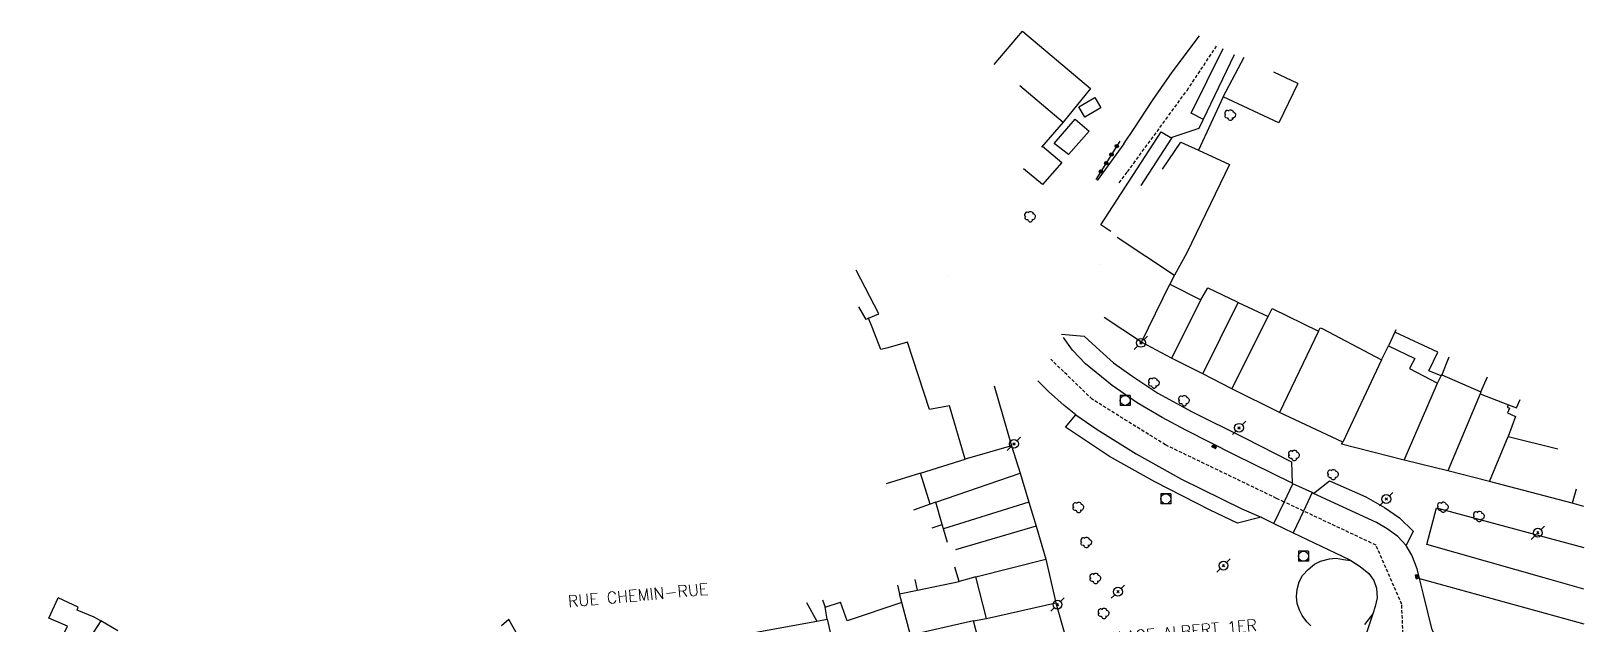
# Model space of a CAD drawing. Header units: millimetres. Extents: x 267000 to 268000, y 124999 to 126000.
# Drawn here: x 267766.9 to 268000, y 125176.2 to 125265.3 of the extents above; entities that cross this region are included whole.
import ezdxf
from ezdxf.enums import TextEntityAlignment as Align

# ---------------------------------------------------------------- set-up
doc = ezdxf.new("R2010")
doc.units = ezdxf.units.MM
doc.linetypes.add('DASHED', pattern=[0.75, 0.5, -0.25])
doc.layers.get('0').update_dxf_attribs({"linetype": 'CONTINUOUS'})
for name, color, linetype in [('W0001', 6, 'DASHED'), ('W0006', 2, 'CONTINUOUS'), ('W0008', 7, 'CONTINUOUS'), ('W0014', 7, 'CONTINUOUS'), ('W0020', 2, 'CONTINUOUS'), ('W0101', 7, 'CONTINUOUS'), ('W0104', 1, 'CONTINUOUS'), ('W0300', 7, 'CONTINUOUS'), ('W0323', 7, 'CONTINUOUS'), ('W0333', 7, 'CONTINUOUS'), ('W0401', 7, 'CONTINUOUS'), ('W0420', 7, 'CONTINUOUS'), ('W0473', 7, 'CONTINUOUS'), ('W0989', 7, 'CONTINUOUS'), ('W1102', 7, 'CONTINUOUS')]:
    doc.layers.add(name, color=color, linetype=linetype)
doc.styles.get("Standard").update_dxf_attribs({"font": 'romans.shx', "width": 0.85})

# ---------------------------------------------------------------- blocks, each defined once
blk = doc.blocks.new('T473')
for p, q in [((-0.166667, 0.166667), (0.166667, -0.166667)), ((-0.166667, -0.166667), (0.166667, 0.166667)), ((0.500001, 0.500001), (1.000002, 1.000002)), ((-1.000002, -1.000002), (-0.500001, -0.500001))]:
    blk.add_line(p, q)
blk.add_ellipse((0, 0), major_axis=(0.471405, 0.471405), ratio=1, start_param=5.4977871438, end_param=11.780972451)
blk = doc.blocks.new('T300')
for p, q in [((-0.8, 0.51), (-0.86, 0.34)), ((-0.86, 0.34), (-0.86, 0.17)), ((-0.86, 0.17), (-0.74, 0.06)), ((-0.69, 0.63), (-0.8, 0.51)), ((-0.8, -0.06), (-0.74, 0.06)), ((-0.74, 0.06), (-0.69, 0.11)), ((-0.57, 0.69), (-0.69, 0.63)), ((-0.46, 0.69), (-0.57, 0.69)), ((-0.29, 0.63), (-0.46, 0.69)), ((-0.29, 0.63), (-0.17, 0.74)), ((-0.23, 0.57), (-0.29, 0.63)), ((-0.17, 0.74), (-0.06, 0.8)), ((-0.06, 0.8), (0.06, 0.8)), ((0.06, 0.8), (0.23, 0.74)), ((0.23, 0.74), (0.34, 0.63)), ((0.34, 0.63), (0.4, 0.51)), ((0.46, 0.46), (0.34, 0.46)), ((0.4, 0.51), (0.4, 0.46)), ((0.57, 0.4), (0.46, 0.46)), ((0.57, 0.4), (0.69, 0.29)), ((0.69, 0.29), (0.74, 0.17)), ((0.74, 0.06), (0.69, -0.17)), ((0.74, 0.17), (0.74, 0.06)), ((-0.8, -0.17), (-0.8, -0.06)), ((-0.8, -0.23), (-0.8, -0.17)), ((-0.74, -0.34), (-0.8, -0.23)), ((-0.69, -0.4), (-0.74, -0.34)), ((-0.51, -0.46), (-0.69, -0.4)), ((-0.4, -0.46), (-0.51, -0.46)), ((-0.4, -0.46), (-0.34, -0.46)), ((-0.34, -0.46), (-0.34, -0.4)), ((-0.34, -0.51), (-0.34, -0.46)), ((-0.29, -0.63), (-0.34, -0.51)), ((-0.17, -0.74), (-0.29, -0.63)), ((-0.06, -0.8), (-0.17, -0.74)), ((0.06, -0.8), (-0.06, -0.8)), ((0.17, -0.74), (0.06, -0.8)), ((0.23, -0.69), (0.17, -0.74)), ((0.29, -0.46), (0.23, -0.46)), ((0.29, -0.63), (0.23, -0.69)), ((0.46, -0.4), (0.29, -0.46)), ((0.34, -0.51), (0.29, -0.63)), ((0.34, -0.51), (0.34, -0.46)), ((0.57, -0.34), (0.46, -0.4)), ((0.63, -0.29), (0.57, -0.34)), ((0.69, -0.17), (0.63, -0.29))]:
    blk.add_line(p, q)
blk = doc.blocks.new('T401')
for p, q in [((-0.3, 0.3), (0, 0.3)), ((-0.3, -0.25), (-0.3, 0.3)), ((-0.3, 0.15), (0, 0.15)), ((-0.3, 0), (0, 0)), ((0, 0.3), (0, -0.25)), ((-0.3, -0.15), (0, -0.15)), ((-0.3, -0.25), (-0.3, -0.3)), ((-0.3, -0.3), (0, -0.3)), ((0, -0.3), (0, -0.25))]:
    blk.add_line(p, q)
blk = doc.blocks.new('T420')
for p, q in [((0.75, 0.75), (-0.75, 0.75)), ((-0.75, 0.75), (-0.75, -0.75)), ((0.75, 0.75), (0.75, -0.75)), ((0.75, -0.75), (-0.75, -0.75))]:
    blk.add_line(p, q)
blk.add_ellipse((0, 0), major_axis=(-0.53, 0.53), ratio=1, start_param=3.926991, end_param=10.210176)
blk = doc.blocks.new('t323o')
at = {"color": 0, "linetype": 'Continuous'}
for radius in [0.25, 0.15]:
    blk.add_circle((0, 0), radius, dxfattribs=at)

msp = doc.modelspace()

# ---------------------------------------------------------------- linework, layer by layer
at = {"layer": 'W0001'}
for points in [[(267930.23, 125242.47), (267931.49, 125244.15), (267940.43, 125256.38), (267944.88, 125263.07)], [(267973.02, 125171), (267973.02, 125171.02), (267972.64, 125179.15), (267968.79, 125188.05), (267957.89, 125193.18), (267955, 125194.53), (267953.85, 125195.07), (267937.19, 125203.11), (267926.18, 125209.97), (267919.96, 125215.99)]]:
    msp.add_lwpolyline(points, dxfattribs=at)
at = {"layer": 'W0006'}
for points in [[(267942.88, 125252.02), (267941.03, 125252.93), (267945.83, 125262.69)], [(267929, 125235.16), (267927.48, 125236.19), (267936.54, 125250.15), (267938.12, 125249.21)], [(267921.55, 125219.73), (267924.99, 125219.47), (267927.31, 125217.29), (267929.39, 125215.45), (267932.14, 125213.48), (267936.04, 125210.88), (267941.2, 125208.09), (267948.97, 125204.22), (267956.11, 125200.57), (267956.18, 125197.34)], [(267951.54, 125192.24), (267948.01, 125191.37), (267943.91, 125193.31), (267935.59, 125197.54), (267928.77, 125201.39), (267922.16, 125205.79), (267923.74, 125207.61)], [(267959.42, 125195.83), (267961.79, 125197.72), (267967.25, 125195.32), (267970.06, 125193.71), (267972.31, 125192.17), (267974.36, 125190.16), (267973.31, 125187.98)], [(268000, 125181.45), (267994.03, 125183.12), (267976.41, 125188.15), (267977.89, 125193.67), (268000, 125187.71)], [(267975.32, 125183.02), (268000, 125176.24)]]:
    msp.add_lwpolyline(points, dxfattribs=at)
at = {"layer": 'W0008'}
for points in [[(267930.92, 125248.35), (267932.47, 125250.67), (267935.23, 125254.83), (267938.17, 125259.11), (267942.3, 125264.57)], [(267956.18, 125197.34), (267947.52, 125201.61), (267940.25, 125205.32), (267936.68, 125207.25), (267932.94, 125209.45), (267929.17, 125212.02), (267925.2, 125215.31), (267923.25, 125217.32), (267921.88, 125219.24)], [(267923.74, 125207.61), (267926.95, 125205.41), (267932.77, 125201.76), (267939.58, 125197.95), (267948.67, 125193.52), (267951.54, 125192.24)], [(267973.31, 125187.98), (267972.08, 125189.33), (267970.46, 125190.51), (267968.84, 125191.43), (267959.42, 125195.83)], [(267979.93, 125171), (267979.91, 125171.02), (267978.9, 125172.46), (267978.3, 125173.3), (267977.24, 125175.31), (267975.91, 125180.62), (267975.32, 125183.02)]]:
    msp.add_lwpolyline(points, dxfattribs=at)
at = {"layer": 'W0014'}
for points in [[(267933.53, 125242.1), (267938.12, 125249.21), (267938.2, 125249.34), (267942.22, 125250.71), (267947.54, 125261.76)], [(267945.82, 125255.38), (267942.14, 125247.37)], [(267930.92, 125248.35), (267926.94, 125242.84)], [(267923.74, 125207.61), (267921.95, 125209.03), (267919.64, 125211.13), (267918.04, 125212.73)], [(267959.42, 125195.83), (267959.19, 125195.94), (267956.32, 125197.27), (267956.18, 125197.34)], [(267951.54, 125192.24), (267953.46, 125191.32), (267956.36, 125189.92), (267964.77, 125185.88), (267965.01, 125185.73), (267966.42, 125184.86), (267967.71, 125183.8), (267968.44, 125182.72), (267968.84, 125181.6), (267968.94, 125180.14), (267968.68, 125178.82), (267968.32, 125177.73), (267966.32, 125171.71), (267966.09, 125171.02), (267966.08, 125171)], [(267975.32, 125183.02), (267974.97, 125184.48), (267974.17, 125186.53), (267973.31, 125187.98)]]:
    msp.add_lwpolyline(points, dxfattribs=at)
at = {"layer": 'W0020'}
for points in [[(267953.46, 125191.32), (267955, 125194.53), (267956.32, 125197.27)], [(267959.19, 125195.94), (267957.89, 125193.18), (267956.36, 125189.92)]]:
    msp.add_lwpolyline(points, dxfattribs=at)
at = {"layer": 'W0101'}
for points in [[(267945.82, 125255.38), (267948.99, 125261.37)], [(267915.3, 125257.11), (267921.83, 125251.61), (267918.57, 125247.85), (267918.57, 125247.85), (267918.57, 125247.85)], [(267957.07, 125257.4), (267954.21, 125251.5), (267945.82, 125255.38)], [(267929.95, 125234.31), (267938.56, 125228.61), (267937.84, 125227.26)], [(267898.47, 125218.53), (267895.49, 125217.68), (267894.46, 125217.42), (267893.13, 125220.79), (267892.58, 125222.13), (267894.13, 125222.79), (267890.76, 125229.38)], [(267937.84, 125227.26), (267942.51, 125224.93)], [(267942.51, 125224.93), (267943.52, 125226.7), (267947.95, 125224.59), (267948.1, 125224.51), (267952.58, 125222.38)], [(267952.58, 125222.38), (267953.18, 125223.62), (267960.15, 125220.18)], [(267933.58, 125218.54), (267928, 125222.25)], [(267960.15, 125220.18), (267960.42, 125220.7), (267960.68, 125220.6), (267969.63, 125215.88)], [(267907.12, 125200.97), (267904.77, 125208.96), (267901.78, 125208.43), (267898.47, 125218.53)], [(267938.11, 125216.15), (267933.58, 125218.54)], [(267969.63, 125215.88), (267970.68, 125218.01), (267974.6, 125216.09), (267973.79, 125214.59), (267978.01, 125212.4)], [(267947.12, 125211.54), (267942.77, 125213.77), (267938.11, 125216.15)], [(267911.48, 125211.97), (267914.09, 125202.98)], [(267978.01, 125212.4), (267978.55, 125213.47), (267978.66, 125213.65), (267984.52, 125211.1), (267984.43, 125210.77)], [(267979.56, 125199.19), (267973.02, 125200.84), (267963.6, 125203.21), (267963.8, 125203.54), (267954.31, 125207.98), (267947.12, 125211.54)], [(267984.43, 125210.77), (267988.66, 125209.14), (267988.49, 125208.78), (267988.85, 125208.65), (267988.54, 125207.93), (267989.75, 125207.38), (267988.63, 125204.37)], [(267914.09, 125202.98), (267915.35, 125198.84), (267916.67, 125194.49), (267917.76, 125190.9)], [(267988.63, 125204.37), (267996.08, 125202.5)], [(267904.47, 125188.47), (267903.88, 125190.49), (267903.68, 125191.15), (267902.69, 125194.53), (267901.87, 125194.19), (267900.41, 125198.86), (267907.12, 125200.97)], [(267985.84, 125197.63), (267979.56, 125199.19)], [(267998.22, 125194.36), (267985.84, 125197.63)], [(267999.99, 125193.86), (267998.22, 125194.36)], [(267917.76, 125190.9), (267919.21, 125185.95)], [(267908.73, 125183.27), (267906.19, 125182.59), (267905.56, 125184.74)], [(267919.21, 125185.95), (267920.74, 125179.38)], [(267910.33, 125177.02), (267908.73, 125183.27)], [(267779.91, 125175.19), (267777.39, 125176.68), (267777.08, 125176.85), (267776.37, 125177.23), (267773.79, 125178.29), (267773.95, 125178.72), (267770.97, 125180.13)], [(267920.74, 125179.38), (267921.97, 125174.96)], [(267911.83, 125172.81), (267909.4, 125172.62), (267908.35, 125176.66), (267910.33, 125177.02)]]:
    msp.add_lwpolyline(points, dxfattribs=at)
for points in [[(267904.66, 125228.47), (267904.66, 125228.47)], [(267927.48, 125230.17), (267927.48, 125230.17)], [(267937.84, 125227.26), (267937.84, 125227.26)], [(267942.51, 125224.93), (267942.51, 125224.93)], [(267952.58, 125222.38), (267952.58, 125222.38)], [(267960.15, 125220.18), (267960.15, 125220.18)], [(267898.47, 125218.53), (267898.47, 125218.53)], [(267933.58, 125218.54), (267933.58, 125218.54)], [(267938.11, 125216.15), (267938.11, 125216.15)], [(267969.63, 125215.88), (267969.63, 125215.88)], [(267911.47, 125211.76), (267911.47, 125211.76)], [(267978.01, 125212.4), (267978.01, 125212.4)], [(267947.12, 125211.54), (267947.12, 125211.54)], [(267984.43, 125210.77), (267984.43, 125210.77)], [(267914.09, 125202.98), (267914.09, 125202.98)], [(267988.63, 125204.37), (267988.63, 125204.37)], [(267907.12, 125200.97), (267907.12, 125200.97)], [(267979.56, 125199.19), (267979.56, 125199.19)], [(267985.84, 125197.63), (267985.84, 125197.63)], [(267998.22, 125194.36), (267998.22, 125194.36)], [(267917.76, 125190.9), (267917.76, 125190.9)], [(267919.21, 125185.95), (267919.21, 125185.95)], [(267908.73, 125183.27), (267908.73, 125183.27)], [(267770.97, 125180.13), (267770.97, 125180.13)], [(267920.74, 125179.38), (267920.74, 125179.38)], [(267910.33, 125177.02), (267910.33, 125177.02)]]:
    msp.add_lwpolyline(points, close=True, dxfattribs=at)
at = {"layer": 'W0104'}
for points in [[(267911.48, 125260.28), (267915.73, 125265.29), (267925.95, 125256.64), (267921.83, 125251.61)], [(267918.7, 125248.01), (267921.6, 125245.52), (267918.74, 125242.25), (267915.87, 125244.6)], [(267936.74, 125244.52), (267939.47, 125248.58), (267942.14, 125247.37), (267946.77, 125245.26), (267940.37, 125231.97), (267938.56, 125228.61)], [(267940.37, 125231.97), (267940.37, 125231.97)], [(267892.58, 125222.13), (267892.23, 125221.94), (267891.17, 125223.86)], [(267971.74, 125220.39), (267971.6, 125220.07), (267970.68, 125218.01)], [(267978.55, 125213.47), (267976.72, 125214.25), (267978.07, 125217.06), (267971.6, 125220.07)], [(267979.72, 125216.3), (267978.66, 125213.65)], [(267978.55, 125213.47), (267978.66, 125213.65)], [(267984.52, 125211.1), (267985.53, 125213.32)], [(267988.66, 125209.14), (267989.9, 125208.66), (267990.41, 125209.94)], [(267900.41, 125198.86), (267895.26, 125197.25)], [(267901.87, 125194.19), (267899.37, 125193.33)], [(267902.17, 125190.66), (267903.68, 125191.15)], [(267896.97, 125182.05), (267897.28, 125180.76)], [(267908.35, 125176.66), (267898.89, 125174.52), (267897.62, 125179.45), (267897.28, 125180.76), (267899.98, 125181.31), (267906.19, 125182.59)], [(267899.98, 125181.31), (267899.6, 125182.87)], [(267766.89, 125171), (267766.9, 125171.02), (267767.96, 125173.63), (267770.74, 125172.47), (267772.35, 125175.88), (267769.54, 125177.1), (267770.97, 125180.13)], [(267883.32, 125179.41), (267884.86, 125176.64)], [(267885.72, 125179.84), (267886.09, 125178.75), (267888.39, 125179.5)], [(267897.62, 125179.45), (267889.42, 125176.67), (267888.39, 125179.5)], [(267897.28, 125180.76), (267897.28, 125180.76)], [(267897.62, 125179.45), (267897.62, 125179.45)], [(267899.98, 125181.31), (267899.98, 125181.31)], [(267777.39, 125176.68), (267773.72, 125171.02), (267773.71, 125171)], [(267841.95, 125171), (267841.93, 125171.02), (267841.92, 125171.04), (267838.61, 125176.87), (267837.52, 125175.91)], [(267884.86, 125176.64), (267886.41, 125176.94)], [(267886.41, 125176.94), (267886.09, 125178.75)], [(267886.09, 125178.75), (267886.09, 125178.75)], [(267886.41, 125176.94), (267887.75, 125171.02), (267887.75, 125171)], [(267867.93, 125173.5), (267876.06, 125175.01), (267880.71, 125175.87), (267884.86, 125176.64)]]:
    msp.add_lwpolyline(points, dxfattribs=at)
for points in [[(267925.06, 125252.35), (267924.16, 125253.89), (267926.57, 125255.32), (267927.5, 125253.77)], [(267922.63, 125246.73), (267920.48, 125248.4), (267923.61, 125252.04), (267925.72, 125250.27)]]:
    msp.add_lwpolyline(points, close=True, dxfattribs=at)
at = {"layer": 'W0323'}
msp.add_lwpolyline([(267930.32, 125248.73), (267926.74, 125242.96)], dxfattribs=at)
at = {"layer": 'W0333'}
for points in [[(267959.02, 125175.92), (267958.39, 125176.55), (267957.69, 125177.47), (267957.29, 125178.26), (267956.96, 125179.28), (267956.86, 125180.31), (267956.95, 125181.4), (267957.25, 125182.55), (267957.77, 125183.48), (267958.59, 125184.4), (267959.55, 125185.17), (267960.44, 125185.63), (267961.79, 125186), (267962.82, 125186.07), (267963.91, 125185.91), (267965.01, 125185.73)], [(267968.32, 125177.73), (267967.04, 125176.14)]]:
    msp.add_lwpolyline(points, dxfattribs=at)
at = {"layer": 'W1102'}
for points in [[(267957.07, 125257.4), (267953.44, 125259.1)], [(267933.58, 125218.54), (267937.84, 125227.26)], [(267942.51, 125224.93), (267938.11, 125216.15)], [(267942.77, 125213.77), (267948.1, 125224.51)], [(267947.12, 125211.54), (267952.58, 125222.38)], [(267960.15, 125220.18), (267954.31, 125207.98)], [(267969.63, 125215.88), (267963.8, 125203.54)], [(267973.02, 125200.84), (267978.01, 125212.4)], [(267984.43, 125210.77), (267979.56, 125199.19)], [(267914.09, 125202.98), (267907.12, 125200.97)], [(267985.84, 125197.63), (267988.63, 125204.37)], [(267902.69, 125194.53), (267915.35, 125198.84)], [(267998.81, 125196.48), (267998.22, 125194.36)], [(267916.67, 125194.49), (267903.88, 125190.49)], [(267917.76, 125190.9), (267905.64, 125187.36)], [(267908.73, 125183.27), (267919.21, 125185.95)], [(267910.33, 125177.02), (267920.74, 125179.38)]]:
    msp.add_lwpolyline(points, dxfattribs=at)

# ---------------------------------------------------------------- block references
at = {"layer": 'W0300', "rotation": 359.9999899820874}
for p in [(267946.93, 125252.65), (267916.9, 125237.39), (267935.48, 125212.4), (267940.02, 125209.75), (267956.52, 125201.51), (267962.38, 125198.64), (267924.15, 125193.71), (267978.87, 125193.74), (267984.28, 125192.35), (267925.32, 125188.45), (267926.7, 125183.03), (267927.95, 125177.77)]:
    msp.add_blockref('T300', p, dxfattribs=at)
at = {"layer": 'W0323', "rotation": 238.1860625365362}
for p in [(267929.08, 125246.74), (267929.87, 125248.01), (267927.5, 125244.19), (267928.29, 125245.46)]:
    msp.add_blockref('t323o', p, dxfattribs=at)
at = {"layer": 'W0401'}
for p, rotation in [((267944.55, 125202.96), 62.97988024321094), ((267975.06, 125183.36), 13.62924998025425)]:
    msp.add_blockref('T401', p, dxfattribs=dict(at, rotation=rotation))
at = {"layer": 'W0420', "rotation": 359.9999899820874}
for p in [(267931.12, 125209.8), (267937.23, 125195.02), (267957.9, 125186.38)]:
    msp.add_blockref('T420', p, dxfattribs=at)
at = {"layer": 'W0473', "rotation": 359.9999899820874}
for p in [(267933.5, 125218.44), (267948.23, 125205.68), (267914.44, 125203.27), (267970.33, 125194.97), (267993.08, 125189.91), (267945.89, 125184.97), (267930.05, 125181.06), (267920.97, 125179.12)]:
    msp.add_blockref('T473', p, dxfattribs=at)

# ---------------------------------------------------------------- texts
at = {"layer": 'W0989'}
for s, p in [('RUE CHEMIN-RUE', (267847.48, 125179.58)), ('PLACE ALBERT 1ER', (267928.5, 125174.03))]:
    msp.add_text(s, height=1.75, rotation=5.1732, dxfattribs=at).set_placement(p, align=Align.MIDDLE_LEFT)

doc.saveas('drawing.dxf')
